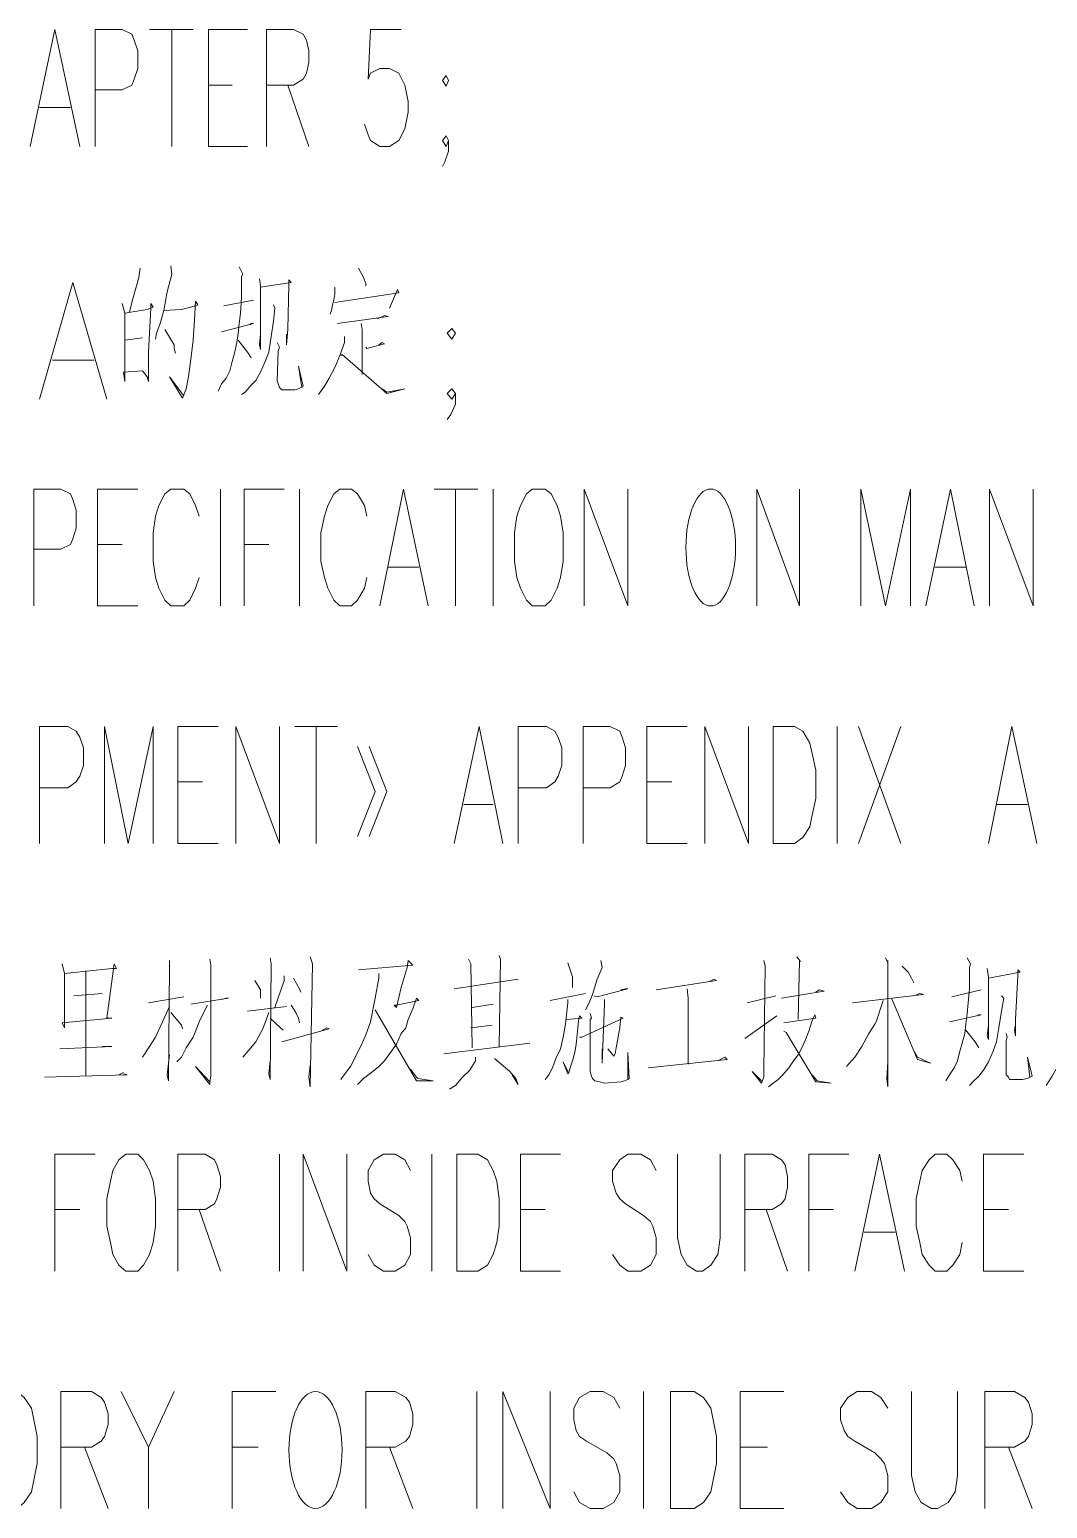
# Model space of a CAD drawing. Header units: millimetres. Extents: x 0 to 588, y 0 to 874.
# Drawn here: x 525.26 to 543.5, y 608.52 to 635.02 of the extents above; entities that cross this region are included whole.
import ezdxf

# ---------------------------------------------------------------- set-up
doc = ezdxf.new("R2010")
doc.units = ezdxf.units.MM
doc.layers.get('0').update_dxf_attribs({"lineweight": 18})

msp = doc.modelspace()

# ---------------------------------------------------------------- linework, layer by layer
at = {"color": 0, "lineweight": 0}
for points in [[(525.272, 632.926), (525.716, 635.021), (526.161, 632.926)], [(526.436, 632.926), (526.436, 635.021), (526.923, 635.021), (527.092, 634.936), (527.135, 634.831), (527.198, 634.64), (527.198, 634.323), (527.135, 634.132), (527.092, 634.026), (526.923, 633.942), (526.436, 633.942)], [(527.41, 635.021), (528.193, 635.021)], [(527.812, 635.021), (527.812, 632.926)], [(528.468, 632.926), (528.468, 635.021), (529.167, 635.021)], [(529.505, 632.926), (529.505, 635.021), (529.992, 635.021), (530.162, 634.936), (530.225, 634.831), (530.267, 634.64), (530.267, 634.428), (530.225, 634.238), (530.162, 634.132), (529.992, 634.026), (529.505, 634.026)], [(531.918, 635.021), (531.368, 635.021), (531.326, 634.132), (531.368, 634.238), (531.537, 634.323), (531.707, 634.323), (531.876, 634.238), (531.982, 634.026), (532.045, 633.73), (532.045, 633.539), (531.982, 633.243), (531.876, 633.032), (531.707, 632.926), (531.537, 632.926), (531.368, 633.032), (531.326, 633.137), (531.262, 633.328)], [(528.468, 634.026), (528.891, 634.026)], [(529.886, 634.026), (530.267, 632.926)], [(525.441, 633.624), (525.992, 633.624)], [(532.659, 632.566), (532.702, 632.65), (532.765, 632.841), (532.765, 633.032), (532.723, 633.116), (532.659, 633.032), (532.723, 632.926), (532.765, 633.032)], [(528.468, 632.926), (529.167, 632.926)], [(527.24, 630.745), (527.219, 630.576), (527.114, 630.195), (527.05, 629.962)], [(527.791, 630.787), (527.812, 630.64), (527.727, 630.322), (527.664, 629.984), (527.6, 629.751), (527.537, 629.581), (527.516, 629.476)], [(529.019, 630.767), (529.082, 630.64), (529.061, 630.597), (529.061, 630.216), (529.04, 629.941), (529.019, 629.751), (528.997, 629.581), (528.976, 629.412), (528.934, 629.221), (528.891, 629.073), (528.849, 628.904), (528.786, 628.777), (528.701, 628.671), (528.638, 628.544)], [(531.156, 630.745), (531.241, 630.576), (531.283, 630.47), (531.283, 630.428)], [(525.441, 628.396), (526.034, 630.491), (526.648, 628.396)], [(529.378, 630.555), (529.399, 630.428), (529.399, 629.285), (529.378, 629.37), (529.399, 629.56)], [(529.399, 630.407), (529.95, 630.491), (529.908, 630.534), (529.908, 630.449), (529.886, 629.644), (529.865, 629.37), (529.865, 629.56)], [(530.733, 630.407), (530.733, 630.28), (530.712, 630.174), (530.691, 630.089), (530.669, 629.984), (530.648, 629.92)], [(530.733, 630.132), (531.876, 630.301), (531.855, 630.365), (531.707, 630.026)], [(526.923, 630.111), (526.965, 629.941), (526.965, 628.713), (526.944, 628.883), (527.283, 628.904), (527.367, 628.798), (527.389, 628.713), (527.389, 629.243), (527.431, 630.026), (527.431, 630.111), (527.473, 630.047), (527.367, 630.005), (526.965, 629.941)], [(527.664, 629.984), (527.981, 630.005), (528.235, 630.068), (528.278, 630.089), (528.235, 630.153), (528.214, 629.814), (528.193, 629.454), (528.151, 629.115), (528.108, 628.798), (528.066, 628.586), (528.003, 628.417), (527.77, 628.798), (528.024, 628.46)], [(528.743, 630.068), (529.273, 630.174)], [(529.632, 630.089), (529.654, 630.026), (529.632, 629.793), (529.59, 629.518), (529.548, 629.243), (529.484, 629.073), (529.399, 628.883), (529.315, 628.735), (529.23, 628.65), (529.124, 628.523), (529.061, 628.481)], [(528.701, 629.602), (529.273, 629.751), (529.23, 629.751), (529.209, 629.729)], [(530.775, 629.751), (531.686, 629.878), (531.622, 629.899), (531.495, 629.835)], [(531.199, 629.751), (531.22, 629.644), (531.22, 628.841)], [(526.965, 629.454), (527.283, 629.497)], [(527.685, 629.644), (527.854, 629.37), (527.854, 629.306), (527.875, 629.221)], [(528.997, 629.454), (529.167, 629.243), (529.23, 629.137)], [(529.696, 629.412), (529.738, 629.327), (529.717, 629.264), (529.696, 628.735), (529.717, 628.671), (529.738, 628.608), (529.78, 628.565), (530.013, 628.565), (530.077, 628.586), (530.162, 628.629), (530.077, 628.989), (530.14, 628.608)], [(530.902, 629.518), (530.902, 629.412), (530.818, 629.179), (530.733, 628.967), (530.627, 628.777), (530.543, 628.629), (530.437, 628.481)], [(531.283, 629.327), (531.304, 629.306), (531.622, 629.391), (531.58, 629.412), (531.516, 629.37)], [(530.839, 629.179), (530.86, 629.2), (531.664, 628.502), (531.982, 628.586), (531.664, 628.523), (531.58, 628.586)], [(525.674, 629.095), (526.415, 629.095)], [(532.744, 628.036), (532.807, 628.121), (532.892, 628.311), (532.892, 628.502), (532.828, 628.586), (532.744, 628.502), (532.828, 628.396), (532.892, 628.502)], [(525.336, 624.692), (525.336, 626.787), (525.822, 626.787), (525.992, 626.703), (526.034, 626.597), (526.097, 626.406), (526.097, 626.089), (526.034, 625.898), (525.992, 625.793), (525.822, 625.708), (525.336, 625.708)], [(526.479, 624.692), (526.479, 626.787), (527.198, 626.787)], [(528.299, 626.301), (528.235, 626.491), (528.13, 626.703), (528.024, 626.787), (527.791, 626.787), (527.685, 626.703), (527.579, 626.491), (527.516, 626.301), (527.473, 626.004), (527.473, 625.496), (527.516, 625.2), (527.579, 625.009), (527.685, 624.798), (527.791, 624.692), (528.024, 624.692), (528.13, 624.798), (528.235, 625.009), (528.299, 625.2)], [(528.68, 626.787), (528.68, 624.692)], [(529.103, 624.692), (529.103, 626.787), (529.823, 626.787)], [(530.098, 626.787), (530.098, 624.692)], [(531.304, 626.301), (531.262, 626.491), (531.135, 626.703), (531.029, 626.787), (530.818, 626.787), (530.712, 626.703), (530.606, 626.491), (530.543, 626.301), (530.479, 626.004), (530.479, 625.496), (530.543, 625.2), (530.606, 625.009), (530.712, 624.798), (530.818, 624.692), (531.029, 624.692), (531.135, 624.798), (531.262, 625.009), (531.304, 625.2)], [(531.537, 624.692), (531.961, 626.787), (532.405, 624.692)], [(532.511, 626.787), (533.294, 626.787)], [(532.892, 626.787), (532.892, 624.692)], [(533.569, 626.787), (533.569, 624.692)], [(535.199, 624.692), (535.199, 626.787), (535.982, 624.692), (535.982, 626.787)], [(538.289, 624.692), (538.289, 626.787), (539.052, 624.692), (539.052, 626.787)], [(540.152, 624.692), (540.152, 626.787), (540.597, 624.692), (541.041, 626.787), (541.041, 624.692)], [(541.316, 624.692), (541.761, 626.787), (542.184, 624.692)], [(542.459, 624.692), (542.459, 626.787), (543.242, 624.692), (543.242, 626.787)], [(526.479, 625.793), (526.923, 625.793)], [(529.103, 625.793), (529.548, 625.793)], [(531.686, 625.39), (532.236, 625.39)], [(541.486, 625.39), (542.036, 625.39)], [(526.479, 624.692), (527.198, 624.692)], [(525.441, 620.437), (525.441, 622.533), (525.949, 622.533), (526.097, 622.448), (526.161, 622.342), (526.225, 622.152), (526.225, 621.834), (526.161, 621.644), (526.097, 621.538), (525.949, 621.432), (525.441, 621.432)], [(526.606, 620.437), (526.606, 622.533), (527.029, 620.437), (527.473, 622.533), (527.473, 620.437)], [(527.918, 620.437), (527.918, 622.533), (528.638, 622.533)], [(528.955, 620.437), (528.955, 622.533), (529.738, 620.437), (529.738, 622.533)], [(530.013, 622.533), (530.775, 622.533)], [(530.394, 622.533), (530.394, 620.437)], [(532.871, 620.437), (533.315, 622.533), (533.739, 620.437)], [(534.014, 620.437), (534.014, 622.533), (534.522, 622.533), (534.67, 622.448), (534.734, 622.342), (534.797, 622.152), (534.797, 621.834), (534.734, 621.644), (534.67, 621.538), (534.522, 621.432), (534.014, 621.432)], [(535.178, 620.437), (535.178, 622.533), (535.665, 622.533), (535.834, 622.448), (535.876, 622.342), (535.94, 622.152), (535.94, 621.834), (535.876, 621.644), (535.834, 621.538), (535.665, 621.432), (535.178, 621.432)], [(536.321, 620.437), (536.321, 622.533), (537.041, 622.533)], [(537.358, 620.437), (537.358, 622.533), (538.141, 620.437), (538.141, 622.533)], [(539.729, 622.533), (539.729, 620.437)], [(540.11, 622.533), (540.872, 620.437)], [(540.872, 622.533), (540.11, 620.437)], [(542.438, 620.437), (542.861, 622.533), (543.306, 620.437)], [(531.135, 620.564), (531.453, 621.369), (531.135, 622.173)], [(531.347, 622.173), (531.664, 621.369), (531.347, 620.564)], [(527.918, 621.538), (528.362, 621.538)], [(536.321, 621.538), (536.765, 621.538)], [(533.04, 621.136), (533.569, 621.136)], [(542.586, 621.136), (543.137, 621.136)], [(527.918, 620.437), (528.638, 620.437)], [(536.321, 620.437), (537.041, 620.437)], [(525.843, 618.278), (525.886, 618.109), (525.886, 617.135), (525.843, 617.22), (526.732, 617.305), (526.648, 617.305), (526.775, 618.278), (526.817, 618.194), (526.732, 618.194), (525.886, 618.109)], [(527.77, 618.342), (527.77, 618.236), (527.749, 616.183), (527.727, 616.289), (527.77, 616.649)], [(528.489, 618.363), (528.51, 618.257), (528.51, 616.268), (528.489, 616.162), (528.489, 616.119), (528.235, 616.437), (528.489, 616.162)], [(529.569, 618.384), (529.59, 618.278), (529.569, 616.204), (529.548, 616.31), (529.569, 616.543)], [(530.288, 618.405), (530.331, 618.278), (530.288, 616.077), (530.267, 616.246), (530.288, 616.458)], [(531.156, 618.172), (532.13, 618.257), (532.045, 618.342), (532.024, 618.215), (531.918, 617.855), (531.834, 617.495), (531.791, 617.538), (531.834, 617.538), (532.236, 617.622), (532.193, 617.664), (532.13, 617.474), (532.045, 617.284), (532.003, 617.135), (531.918, 617.029), (531.834, 616.839), (531.728, 616.691), (531.622, 616.543), (531.516, 616.437), (531.389, 616.331), (531.241, 616.225), (531.135, 616.119)], [(533.125, 618.363), (533.167, 618.278), (533.188, 616.775)], [(533.675, 618.427), (533.696, 618.363), (533.675, 616.797)], [(534.903, 618.299), (534.987, 618.045), (534.987, 617.855)], [(535.495, 618.342), (535.517, 618.215), (535.432, 618.003), (535.347, 617.728), (535.284, 617.58), (535.22, 617.453)], [(538.417, 618.342), (538.438, 618.236), (538.417, 616.373), (538.417, 616.246), (538.374, 616.14), (538.205, 616.352), (538.374, 616.183)], [(539.009, 618.405), (539.073, 618.321), (539.052, 618.342), (539.03, 617.284)], [(540.597, 618.384), (540.639, 618.299), (540.639, 618.342), (540.639, 616.077), (540.618, 616.225), (540.639, 616.521)], [(542.057, 618.384), (542.121, 618.278), (542.1, 618.215), (542.1, 617.834), (542.078, 617.58), (542.057, 617.389), (542.036, 617.198), (542.015, 617.029), (541.972, 616.86), (541.93, 616.712), (541.888, 616.543), (541.824, 616.415), (541.74, 616.289), (541.676, 616.183)], [(526.267, 618.151), (526.267, 616.268)], [(529.823, 618.067), (529.823, 617.982), (529.654, 617.495)], [(529.992, 618.024), (530.098, 617.834), (530.119, 617.77)], [(531.516, 618.109), (531.516, 618.024), (531.453, 617.664), (531.368, 617.241), (531.283, 617.008), (531.199, 616.818), (531.008, 616.437), (530.881, 616.268), (530.839, 616.204)], [(532.871, 617.834), (534.014, 618.003)], [(536.49, 617.813), (537.57, 617.982), (537.528, 618.003), (537.443, 617.961)], [(540.893, 618.236), (540.999, 618.13), (541.062, 618.024), (541.105, 617.94)], [(542.417, 618.194), (542.438, 618.045), (542.438, 616.924), (542.417, 616.987), (542.438, 617.178)], [(542.438, 618.024), (543.01, 618.13), (542.967, 618.172), (542.967, 618.067), (542.925, 617.284), (542.925, 616.987), (542.904, 617.093), (542.925, 617.178)], [(526.055, 617.707), (526.563, 617.749)], [(529.294, 617.982), (529.399, 617.813), (529.399, 617.664)], [(534.585, 617.622), (535.22, 617.749)], [(535.369, 617.707), (535.432, 617.686), (535.982, 617.834), (535.94, 617.834), (535.855, 617.813)], [(537.041, 617.834), (537.062, 617.664), (537.062, 616.479)], [(538.734, 617.664), (539.496, 617.792), (539.411, 617.813), (539.348, 617.77)], [(540.004, 617.58), (541.274, 617.728), (541.211, 617.749), (541.105, 617.707)], [(541.782, 617.686), (542.311, 617.813)], [(527.77, 617.516), (527.643, 617.241), (527.516, 616.966), (527.41, 616.797), (527.283, 616.606)], [(527.389, 617.58), (528.024, 617.686)], [(528.447, 617.538), (528.32, 617.284), (528.193, 616.966), (528.066, 616.775), (527.981, 616.606), (527.897, 616.521)], [(528.151, 617.558), (528.828, 617.664), (528.786, 617.664), (528.701, 617.643)], [(529.167, 617.432), (529.865, 617.516)], [(529.95, 617.538), (530.034, 617.41), (530.077, 617.305), (530.098, 617.22)], [(533.188, 617.495), (533.569, 617.558)], [(534.903, 617.643), (534.903, 617.58), (534.861, 617.198), (534.818, 616.966), (534.776, 616.754), (534.691, 616.585), (534.628, 616.415), (534.564, 616.289), (534.501, 616.204)], [(535.559, 617.643), (535.559, 617.558), (535.517, 616.5), (535.517, 616.754)], [(538.12, 617.58), (538.628, 617.707)], [(540.554, 617.622), (540.427, 617.241), (540.406, 617.198), (540.3, 617.029), (540.173, 616.797), (540.046, 616.606), (539.898, 616.437)], [(540.702, 617.664), (541.168, 616.564), (541.401, 616.5), (541.168, 616.606), (541.083, 616.754)], [(542.671, 617.707), (542.713, 617.664), (542.671, 617.432), (542.629, 617.135), (542.586, 616.881), (542.523, 616.712), (542.438, 616.521), (542.354, 616.373), (542.269, 616.268), (542.163, 616.162), (542.1, 616.098)], [(527.791, 617.41), (527.981, 617.178), (528.003, 617.114)], [(529.548, 617.41), (529.442, 617.114), (529.315, 616.881), (529.188, 616.733), (529.082, 616.606)], [(529.569, 617.305), (529.759, 617.135), (529.802, 617.093)], [(531.453, 617.453), (532.193, 616.183), (532.49, 616.183), (532.215, 616.225), (532.193, 616.246), (532.088, 616.394)], [(534.882, 617.284), (535.157, 617.305), (535.115, 617.347), (535.093, 617.262), (535.072, 617.008), (535.051, 616.839), (535.03, 616.691), (534.987, 616.543), (534.945, 616.415), (534.924, 616.331), (534.903, 616.31), (534.818, 616.521), (534.903, 616.352)], [(535.115, 616.966), (535.157, 616.966), (535.898, 617.305), (535.855, 617.326), (535.834, 617.135), (535.792, 616.903), (535.771, 616.775), (535.75, 616.669), (535.728, 616.627), (535.622, 616.754)], [(535.305, 617.389), (535.326, 617.305), (535.305, 617.284), (535.305, 616.352), (535.326, 616.268), (535.347, 616.225), (535.39, 616.183), (535.474, 616.162), (535.559, 616.14), (535.855, 616.162), (535.919, 616.183), (535.982, 616.204), (536.004, 616.225), (535.982, 616.691), (535.982, 616.225)], [(538.078, 616.944), (538.649, 617.347)], [(538.776, 617.22), (539.348, 617.305), (539.327, 617.368), (539.284, 617.262), (539.221, 617.072), (539.157, 616.903), (539.094, 616.775), (539.03, 616.649), (538.946, 616.543), (538.861, 616.415), (538.755, 616.289), (538.67, 616.204), (538.586, 616.14), (538.501, 616.077)], [(541.74, 617.241), (542.311, 617.368), (542.269, 617.368), (542.248, 617.347)], [(529.78, 616.881), (530.627, 617.114), (530.585, 617.135), (530.479, 617.072)], [(533.167, 617.135), (533.548, 617.178)], [(538.776, 617.072), (538.819, 617.051), (539.348, 616.162), (539.623, 616.14), (539.369, 616.183), (539.284, 616.289)], [(542.036, 617.093), (542.205, 616.881), (542.269, 616.775)], [(542.756, 617.029), (542.777, 616.966), (542.756, 616.903), (542.756, 616.289), (542.798, 616.246), (542.819, 616.204), (543.052, 616.204), (543.137, 616.225), (543.221, 616.268), (543.137, 616.606), (543.179, 616.246)], [(543.941, 617.135), (543.941, 617.051), (543.856, 616.797), (543.772, 616.606), (543.666, 616.415), (543.581, 616.268), (543.475, 616.098)], [(525.801, 616.754), (526.732, 616.797), (526.563, 616.797)], [(532.68, 616.669), (534.226, 616.86)], [(533.252, 616.606), (533.252, 616.543), (533.146, 616.373), (533.019, 616.246), (532.892, 616.098), (532.786, 616.035)], [(533.591, 616.585), (533.866, 616.352), (533.971, 616.225), (534.014, 616.119), (533.908, 616.289)], [(536.342, 616.415), (537.76, 616.564), (537.718, 616.606), (537.591, 616.543)], [(525.526, 616.246), (527.008, 616.289), (526.944, 616.31)], [(526.944, 616.331), (526.86, 616.289)], [(525.716, 612.775), (525.716, 614.87), (526.436, 614.87)], [(527.918, 612.775), (527.918, 614.87), (528.405, 614.87), (528.574, 614.765), (528.616, 614.68), (528.68, 614.468), (528.68, 614.278), (528.616, 614.066), (528.574, 613.981), (528.405, 613.876), (527.918, 613.876)], [(529.738, 614.87), (529.738, 612.775)], [(530.162, 612.775), (530.162, 614.87), (530.945, 612.775), (530.945, 614.87)], [(532.088, 614.574), (531.982, 614.765), (531.812, 614.87), (531.601, 614.87), (531.432, 614.765), (531.326, 614.574), (531.326, 614.383), (531.368, 614.172), (531.432, 614.066), (531.537, 613.981), (531.876, 613.769), (531.982, 613.664), (532.024, 613.579), (532.088, 613.368), (532.088, 613.071), (531.982, 612.88), (531.812, 612.775), (531.601, 612.775), (531.432, 612.88), (531.326, 613.071)], [(532.469, 614.87), (532.469, 612.775)], [(534.056, 612.775), (534.056, 614.87), (534.776, 614.87)], [(536.49, 614.574), (536.385, 614.765), (536.215, 614.87), (535.982, 614.87), (535.834, 614.765), (535.707, 614.574), (535.707, 614.383), (535.771, 614.172), (535.834, 614.066), (535.94, 613.981), (536.258, 613.769), (536.385, 613.664), (536.427, 613.579), (536.49, 613.368), (536.49, 613.071), (536.385, 612.88), (536.215, 612.775), (535.982, 612.775), (535.834, 612.88), (535.707, 613.071)], [(536.871, 614.87), (536.871, 613.368), (536.935, 613.071), (537.041, 612.88), (537.21, 612.775), (537.316, 612.775), (537.464, 612.88), (537.591, 613.071), (537.633, 613.368), (537.633, 614.87)], [(538.078, 612.775), (538.078, 614.87), (538.565, 614.87), (538.734, 614.765), (538.798, 614.68), (538.84, 614.468), (538.84, 614.278), (538.798, 614.066), (538.734, 613.981), (538.565, 613.876), (538.078, 613.876)], [(539.221, 612.775), (539.221, 614.87), (539.941, 614.87)], [(540.046, 612.775), (540.491, 614.87), (540.935, 612.775)], [(541.972, 614.383), (541.93, 614.574), (541.803, 614.765), (541.697, 614.87), (541.486, 614.87), (541.38, 614.765), (541.253, 614.574), (541.211, 614.383), (541.147, 614.066), (541.147, 613.579), (541.211, 613.283), (541.253, 613.071), (541.38, 612.88), (541.486, 612.775), (541.697, 612.775), (541.803, 612.88), (541.93, 613.071), (541.972, 613.283)], [(542.354, 612.775), (542.354, 614.87), (543.073, 614.87)], [(525.716, 613.876), (526.161, 613.876)], [(528.299, 613.876), (528.68, 612.775)], [(534.056, 613.876), (534.501, 613.876)], [(538.459, 613.876), (538.84, 612.775)], [(539.221, 613.876), (539.665, 613.876)], [(542.354, 613.876), (542.798, 613.876)], [(540.216, 613.473), (540.766, 613.473)], [(534.056, 612.775), (534.776, 612.775)], [(542.354, 612.775), (543.073, 612.775)], [(525.822, 608.52), (525.822, 610.616), (526.373, 610.616), (526.542, 610.51), (526.606, 610.426), (526.669, 610.214), (526.669, 610.023), (526.606, 609.812), (526.542, 609.727), (526.373, 609.621), (525.822, 609.621)], [(526.902, 610.616), (527.389, 609.621), (527.389, 608.52)], [(527.854, 610.616), (527.389, 609.621)], [(528.891, 608.52), (528.891, 610.616), (529.675, 610.616)], [(531.283, 608.52), (531.283, 610.616), (531.812, 610.616), (532.003, 610.51), (532.067, 610.426), (532.13, 610.214), (532.13, 610.023), (532.067, 609.812), (532.003, 609.727), (531.812, 609.621), (531.283, 609.621)], [(533.273, 610.616), (533.273, 608.52)], [(533.739, 608.52), (533.739, 610.616), (534.585, 608.52), (534.585, 610.616)], [(535.834, 610.319), (535.728, 610.51), (535.538, 610.616), (535.305, 610.616), (535.115, 610.51), (535.009, 610.319), (535.009, 610.108), (535.051, 609.918), (535.115, 609.812), (535.241, 609.727), (535.601, 609.515), (535.728, 609.409), (535.771, 609.325), (535.834, 609.113), (535.834, 608.817), (535.728, 608.626), (535.538, 608.52), (535.305, 608.52), (535.115, 608.626), (535.009, 608.817)], [(536.258, 610.616), (536.258, 608.52)], [(537.993, 608.52), (537.993, 610.616), (538.776, 610.616)], [(540.639, 610.319), (540.512, 610.51), (540.343, 610.616), (540.089, 610.616), (539.919, 610.51), (539.792, 610.319), (539.792, 610.108), (539.856, 609.918), (539.919, 609.812), (540.046, 609.727), (540.406, 609.515), (540.512, 609.409), (540.576, 609.325), (540.639, 609.113), (540.639, 608.817), (540.512, 608.626), (540.343, 608.52), (540.089, 608.52), (539.919, 608.626), (539.792, 608.817)], [(541.062, 610.616), (541.062, 609.113), (541.126, 608.817), (541.232, 608.626), (541.422, 608.52), (541.528, 608.52), (541.718, 608.626), (541.846, 608.817), (541.888, 609.113), (541.888, 610.616)], [(542.375, 608.52), (542.375, 610.616), (542.904, 610.616), (543.094, 610.51), (543.158, 610.426), (543.221, 610.214), (543.221, 610.023), (543.158, 609.812), (543.094, 609.727), (542.904, 609.621), (542.375, 609.621)], [(526.246, 609.621), (526.669, 608.52)], [(528.891, 609.621), (529.357, 609.621)], [(531.707, 609.621), (532.13, 608.52)], [(537.993, 609.621), (538.48, 609.621)], [(542.798, 609.621), (543.221, 608.52)], [(537.993, 608.52), (538.776, 608.52)]]:
    msp.add_lwpolyline(points, dxfattribs=at)
for points in [[(532.723, 634.005), (532.765, 634.111), (532.723, 634.196), (532.659, 634.111)], [(532.828, 629.476), (532.892, 629.581), (532.828, 629.666), (532.744, 629.581)], [(534.268, 626.787), (534.162, 626.703), (534.056, 626.491), (533.993, 626.301), (533.95, 626.004), (533.95, 625.496), (533.993, 625.2), (534.056, 625.009), (534.162, 624.798), (534.268, 624.692), (534.501, 624.692), (534.606, 624.798), (534.712, 625.009), (534.776, 625.2), (534.818, 625.496), (534.818, 626.004), (534.776, 626.301), (534.712, 626.491), (534.606, 626.703), (534.501, 626.787)], [(538.586, 620.437), (538.586, 622.533), (538.967, 622.533), (539.115, 622.448), (539.242, 622.236), (539.284, 622.046), (539.348, 621.75), (539.348, 621.242), (539.284, 620.945), (539.242, 620.733), (539.115, 620.543), (538.967, 620.437)], [(526.986, 614.87), (526.86, 614.765), (526.754, 614.574), (526.711, 614.383), (526.648, 614.066), (526.648, 613.579), (526.711, 613.283), (526.754, 613.071), (526.86, 612.88), (526.986, 612.775), (527.198, 612.775), (527.304, 612.88), (527.41, 613.071), (527.473, 613.283), (527.516, 613.579), (527.516, 614.066), (527.473, 614.383), (527.41, 614.574), (527.304, 614.765), (527.198, 614.87)], [(532.913, 612.775), (532.913, 614.87), (533.294, 614.87), (533.463, 614.765), (533.569, 614.574), (533.633, 614.383), (533.675, 614.066), (533.675, 613.579), (533.633, 613.283), (533.569, 613.071), (533.463, 612.88), (533.294, 612.775)], [(524.806, 610.616), (524.679, 610.51), (524.573, 610.319), (524.51, 610.108), (524.447, 609.812), (524.447, 609.325), (524.51, 609.029), (524.573, 608.817), (524.679, 608.626), (524.806, 608.52), (525.039, 608.52), (525.166, 608.626), (525.293, 608.817), (525.336, 609.029), (525.399, 609.325), (525.399, 609.812), (525.336, 610.108), (525.293, 610.319), (525.166, 610.51), (525.039, 610.616)], [(536.744, 608.52), (536.744, 610.616), (537.168, 610.616), (537.337, 610.51), (537.464, 610.319), (537.506, 610.108), (537.57, 609.812), (537.57, 609.325), (537.506, 609.029), (537.464, 608.817), (537.337, 608.626), (537.168, 608.52)]]:
    msp.add_lwpolyline(points, close=True, dxfattribs=at)
for centre, ratio in [((537.464, 625.74), 0.424242), ((530.384, 609.568), 0.454545)]:
    msp.add_ellipse(centre, major_axis=(0, 1.048), ratio=ratio, dxfattribs=at)

doc.saveas('drawing.dxf')
